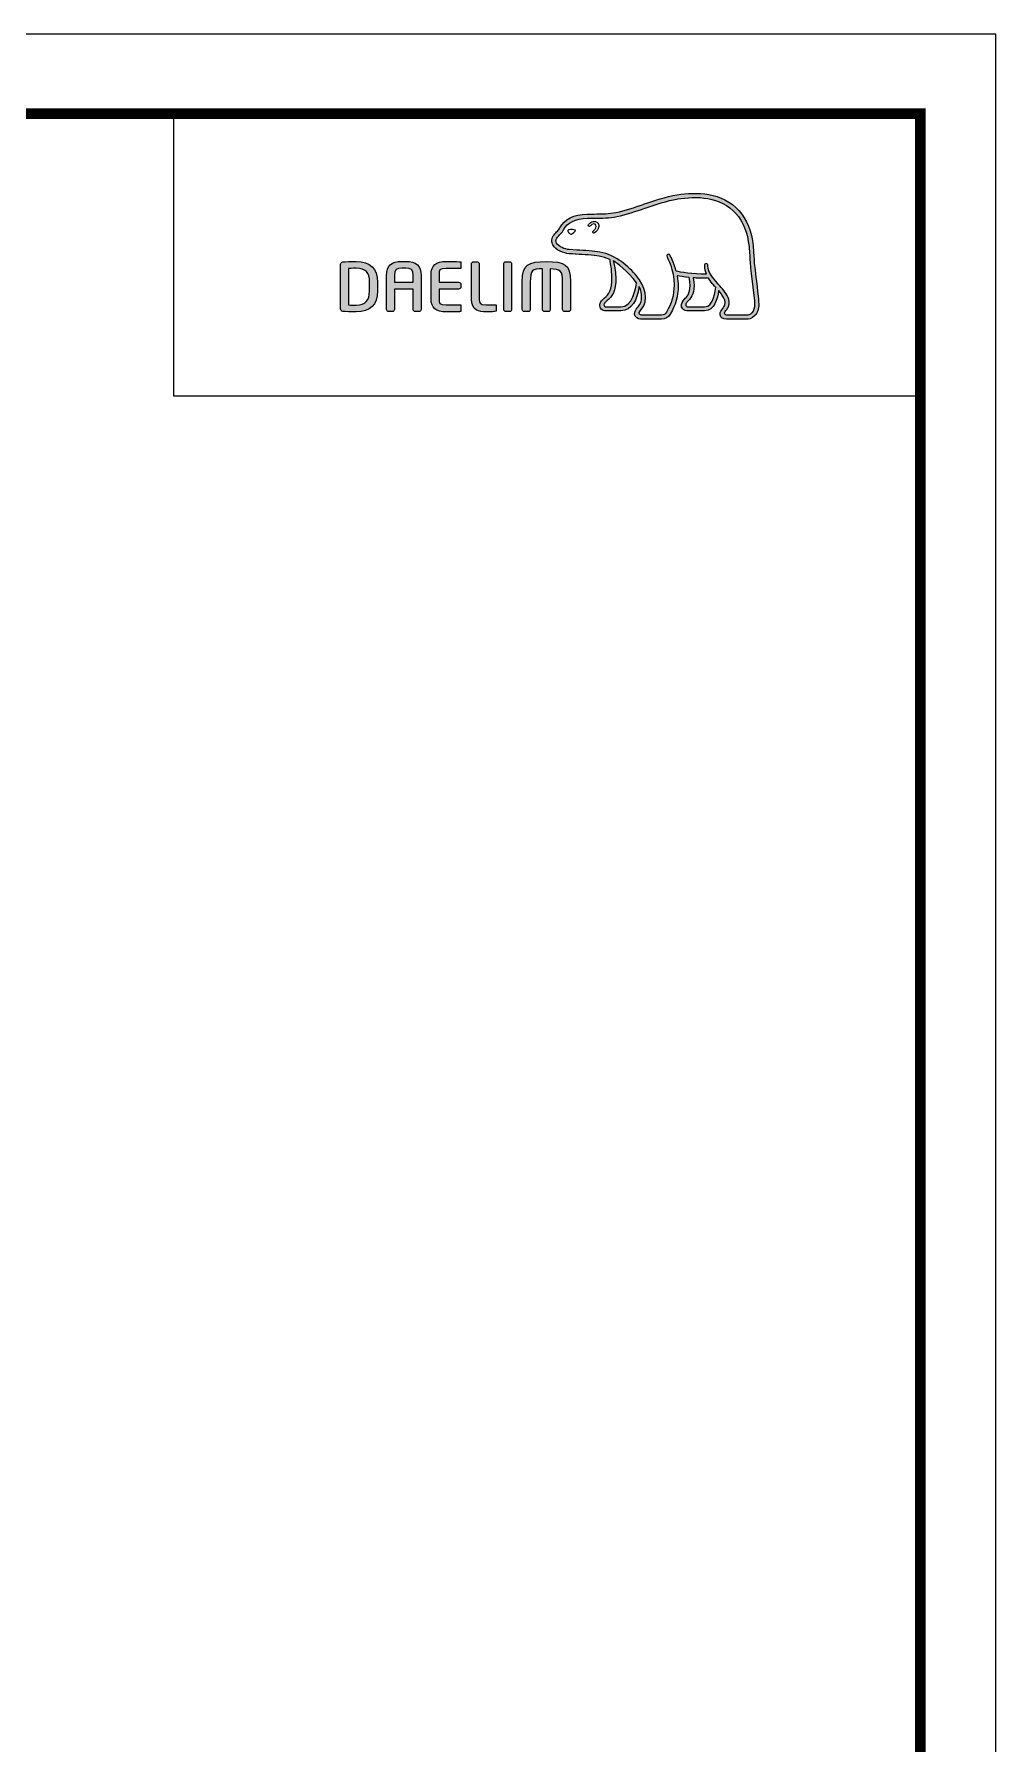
# Model space of a CAD drawing. Extents: x 1155 to 2284, y 0 to 827.
# Drawn here: x 2051.5 to 2283.8, y 413.6 to 826.8 of the extents above; entities that cross this region are included whole.
import ezdxf

# ---------------------------------------------------------------- set-up
doc = ezdxf.new("R2010")
doc.units = 0
doc.header["$LTSCALE"] = 3
doc.header["$MEASUREMENT"] = 0
doc.layers.get('0').update_dxf_attribs({"linetype": 'CONTINUOUS'})
doc.layers.add('레이어 1', color=7, linetype='CONTINUOUS')

msp = doc.modelspace()

# ---------------------------------------------------------------- hatches: boundary and pattern name
at = {"layer": '레이어 1'}
h = msp.add_hatch(color=5, dxfattribs=at)
h.dxf.hatch_style = 1
edge = h.paths.add_edge_path(flags=16)
edge.add_spline(control_points=[(2224.91, 759.47), (2224.42, 758.93), (2223.8, 758.92), (2223.78, 758.92), (2223.78, 758.92), (2218.83, 758.92), (2218.83, 758.92), (2218.65, 758.92), (2218.51, 758.97), (2218.42, 759.06), (2218.34, 759.13), (2218.31, 759.24), (2218.31, 759.38), (2218.31, 759.66), (2218.51, 759.91), (2218.73, 760.19), (2218.93, 760.44), (2219.12, 760.69), (2219.23, 760.99), (2219.5, 761.72), (2219.47, 762.5), (2219.15, 763.18), (2218.56, 764.42), (2217.69, 765.39), (2216.85, 766.33), (2216.85, 766.33), (2216.57, 766.65), (2216.57, 766.65), (2215.48, 767.87), (2214.35, 769.12), (2214.26, 770.83), (2214.24, 771.17), (2214.08, 771.37), (2213.87, 771.36), (2213.87, 771.36), (2213.55, 771.21), (2213.54, 771.21), (2213.45, 771.11), (2213.41, 770.97), (2213.41, 770.81), (2213.41, 770.81), (2213.41, 770.75), (2213.41, 770.75), (2213.45, 770.13), (2213.6, 769.53), (2213.86, 768.9), (2213.86, 768.9), (2213.88, 768.84), (2213.88, 768.84), (2213.88, 768.84), (2213.82, 768.83), (2213.82, 768.83), (2210.64, 768.71), (2207.53, 769.31), (2206.61, 769.53), (2206.05, 771.8), (2205.13, 773.31), (2205.09, 773.37), (2205.02, 773.49), (2204.91, 773.58), (2204.8, 773.61), (2204.8, 773.61), (2204.53, 773.57), (2204.5, 773.57), (2204.47, 773.53), (2204.43, 773.47), (2204.32, 773.33), (2204.32, 773.33), (2204.31, 773.22), (2204.31, 773.22), (2204.31, 773.22), (2204.4, 772.92), (2204.4, 772.92), (2204.47, 772.8), (2206.1, 769.94), (2206.1, 766.16), (2206.1, 763.83), (2205.48, 761.63), (2204.27, 759.62), (2203.98, 759.14), (2203.6, 758.92), (2203.04, 758.92), (2203.04, 758.92), (2198.16, 758.92), (2198.16, 758.92), (2198, 758.92), (2197.66, 759.03), (2197.66, 759.39), (2197.66, 759.58), (2197.84, 759.9), (2198.14, 760.24), (2200.17, 762.5), (2199, 766.03), (2197.05, 768.36), (2195.17, 770.61), (2192.1, 773.43), (2188.16, 774.14), (2186.76, 774.38), (2184.46, 774.52), (2182.61, 774.63), (2182.61, 774.63), (2180.73, 774.74), (2180.73, 774.74), (2179.77, 774.81), (2178.18, 775.4), (2177.69, 776.32), (2177.49, 776.7), (2177.51, 777.08), (2177.77, 777.53), (2177.93, 777.79), (2178.15, 778.02), (2178.43, 778.3), (2178.74, 778.62), (2179.05, 778.94), (2179.3, 779.36), (2179.3, 779.36), (2179.37, 779.5), (2179.37, 779.5), (2180.31, 781.3), (2182.25, 782.25), (2185.14, 782.33), (2185.14, 782.33), (2186.77, 782.34), (2186.77, 782.34), (2188.56, 782.35), (2190.58, 782.36), (2192.25, 782.72), (2194.59, 783.23), (2196.94, 784.03), (2199.01, 784.73), (2199.01, 784.73), (2199.08, 784.76), (2199.08, 784.76), (2201.64, 785.63), (2204.29, 786.54), (2207, 786.98), (2211.34, 787.7), (2217.29, 787.67), (2221.04, 783.47), (2222.77, 781.52), (2223.83, 778.84), (2224.2, 775.51), (2224.2, 775.51), (2224.19, 775.52), (2224.18, 775.53), (2224.2, 775.46), (2224.23, 775.09), (2224.39, 772.97), (2224.43, 771.95), (2224.48, 770.89), (2224.75, 768.93), (2224.75, 768.93), (2225.5, 762.39), (2225.5, 762.39), (2225.5, 762.39), (2225.55, 761.59), (2225.55, 761.59), (2225.55, 760.65), (2225.33, 759.94), (2224.91, 759.47)], knot_values=[0, 0, 0, 0, 1, 1, 1, 2, 2, 2, 3, 3, 3, 4, 4, 4, 5, 5, 5, 6, 6, 6, 7, 7, 7, 8, 8, 8, 9, 9, 9, 10, 10, 10, 11, 11, 11, 12, 12, 12, 13, 13, 13, 14, 14, 14, 15, 15, 15, 16, 16, 16, 17, 17, 17, 18, 18, 18, 19, 19, 19, 20, 20, 20, 21, 21, 21, 22, 22, 22, 23, 23, 23, 24, 24, 24, 25, 25, 25, 26, 26, 26, 27, 27, 27, 28, 28, 28, 29, 29, 29, 30, 30, 30, 31, 31, 31, 32, 32, 32, 33, 33, 33, 34, 34, 34, 35, 35, 35, 36, 36, 36, 37, 37, 37, 38, 38, 38, 39, 39, 39, 40, 40, 40, 41, 41, 41, 42, 42, 42, 43, 43, 43, 44, 44, 44, 45, 45, 45, 46, 46, 46, 47, 47, 47, 48, 48, 48, 49, 49, 49, 50, 50, 50, 51, 51, 51, 52, 52, 52, 53, 53, 53, 53], degree=3, periodic=0)
edge = h.paths.add_edge_path(flags=16)
edge.add_spline(control_points=[(2213.48, 760.88), (2213.48, 760.88), (2209.44, 760.88), (2209.44, 760.88), (2209.14, 760.88), (2208.91, 761.12), (2208.91, 761.43), (2208.91, 761.64), (2209.09, 761.91), (2209.27, 762.09), (2210.09, 762.88), (2210.93, 763.96), (2210.93, 766.02), (2210.93, 766.02), (2210.87, 766.95), (2210.87, 766.95), (2210.87, 766.95), (2210.73, 767.86), (2210.73, 767.86), (2210.73, 767.86), (2210.72, 767.92), (2210.72, 767.92), (2210.72, 767.92), (2210.78, 767.91), (2210.78, 767.91), (2211.53, 767.86), (2212.99, 767.78), (2214.39, 767.84), (2214.74, 767.28), (2215.32, 766.55), (2216.15, 765.58), (2216.11, 765.1), (2215.71, 760.88), (2213.48, 760.88)], knot_values=[0, 0, 0, 0, 1, 1, 1, 2, 2, 2, 3, 3, 3, 4, 4, 4, 5, 5, 5, 6, 6, 6, 7, 7, 7, 8, 8, 8, 9, 9, 9, 10, 10, 10, 11, 11, 11, 11], degree=3, periodic=0)
edge = h.paths.add_edge_path(flags=16)
edge.add_spline(control_points=[(2193.23, 760.88), (2193.23, 760.88), (2189.69, 760.88), (2189.69, 760.88), (2189.42, 760.88), (2189.14, 761.1), (2189.14, 761.43), (2189.14, 761.62), (2189.3, 761.87), (2189.6, 762.11), (2190.5, 762.82), (2191.86, 763.9), (2192, 766.89), (2192, 766.89), (2192.02, 767.7), (2192.02, 767.7), (2192.02, 768.97), (2191.73, 770.5), (2191.46, 771.87), (2191.46, 771.87), (2191.41, 772.01), (2191.41, 772.01), (2191.41, 772.01), (2191.53, 771.92), (2191.53, 771.92), (2192.06, 771.59), (2194.95, 769.63), (2197, 766.74), (2196.83, 765.37), (2196.06, 760.88), (2193.23, 760.88)], knot_values=[0, 0, 0, 0, 1, 1, 1, 2, 2, 2, 3, 3, 3, 4, 4, 4, 5, 5, 5, 6, 6, 6, 7, 7, 7, 8, 8, 8, 9, 9, 9, 10, 10, 10, 10], degree=3, periodic=0)
edge = h.paths.add_edge_path()
edge.add_spline(control_points=[(2226.5, 762.49), (2226.5, 762.5), (2225.75, 769.07), (2225.75, 769.07), (2225.47, 771.03), (2225.43, 772.08), (2225.39, 773.01), (2225.39, 773.01), (2225.21, 775.61), (2225.21, 775.61), (2224.81, 779.16), (2223.66, 782.03), (2221.79, 784.13), (2217.74, 788.68), (2211.42, 788.73), (2206.83, 787.97), (2204.02, 787.5), (2201.33, 786.59), (2198.73, 785.7), (2198.73, 785.7), (2198.64, 785.67), (2198.64, 785.67), (2196.61, 784.97), (2194.3, 784.18), (2192.04, 783.7), (2190.48, 783.37), (2188.53, 783.35), (2186.81, 783.34), (2186.81, 783.34), (2185.11, 783.32), (2185.11, 783.32), (2181.83, 783.24), (2179.61, 782.11), (2178.48, 779.96), (2178.48, 779.96), (2178.43, 779.86), (2178.43, 779.86), (2178.24, 779.54), (2177.97, 779.26), (2177.72, 779.01), (2177.45, 778.74), (2177.14, 778.43), (2176.9, 778.03), (2176.67, 777.63), (2176.55, 777.23), (2176.55, 776.83), (2176.55, 776.49), (2176.63, 776.17), (2176.8, 775.85), (2177.5, 774.54), (2179.48, 773.83), (2180.67, 773.74), (2180.67, 773.74), (2182.41, 773.63), (2182.45, 773.63), (2184.2, 773.53), (2186.58, 773.39), (2187.98, 773.15), (2188.79, 773), (2189.72, 772.71), (2190.57, 772.31), (2190.63, 772.09), (2191.08, 770.12), (2191.08, 767.7), (2191.08, 767.7), (2191.06, 766.93), (2191.06, 766.93), (2190.93, 764.38), (2189.82, 763.48), (2189, 762.83), (2188.92, 762.77), (2188.19, 762.16), (2188.14, 761.44), (2188.1, 761.03), (2188.22, 760.65), (2188.47, 760.38), (2188.74, 760.09), (2189.15, 759.94), (2189.69, 759.94), (2189.69, 759.94), (2193.23, 759.94), (2193.23, 759.94), (2195.88, 759.94), (2197.19, 762.8), (2197.59, 765.47), (2197.59, 765.47), (2197.6, 765.85), (2197.6, 765.85), (2197.6, 765.85), (2197.71, 765.66), (2197.71, 765.66), (2198.05, 764.9), (2198.25, 764), (2198.25, 763.32), (2198.25, 762.36), (2197.96, 761.53), (2197.39, 760.9), (2197.25, 760.76), (2196.54, 760.03), (2196.54, 759.3), (2196.54, 759.3), (2196.55, 759.17), (2196.55, 759.17), (2196.65, 758.31), (2197.35, 757.92), (2198, 757.92), (2198, 757.92), (2203.04, 757.92), (2203.04, 757.92), (2203.95, 757.92), (2204.67, 758.33), (2205.14, 759.1), (2206.42, 761.23), (2207.07, 763.54), (2207.07, 765.96), (2207.07, 766.72), (2206.99, 767.53), (2206.85, 768.37), (2206.85, 768.37), (2206.84, 768.43), (2206.84, 768.43), (2206.84, 768.43), (2206.91, 768.42), (2206.91, 768.42), (2207.51, 768.3), (2208.49, 768.13), (2209.69, 768), (2209.69, 768), (2209.73, 768), (2209.73, 768), (2209.73, 768), (2209.89, 767.08), (2209.89, 767.08), (2209.89, 767.08), (2209.93, 766.86), (2209.93, 766.86), (2209.93, 766.86), (2209.97, 766.04), (2209.97, 766.04), (2209.97, 764.08), (2209.08, 763.23), (2208.6, 762.77), (2208.6, 762.76), (2207.93, 762.09), (2207.86, 761.49), (2207.86, 761.49), (2207.84, 761.3), (2207.84, 761.3), (2207.84, 761.11), (2207.88, 760.74), (2208.21, 760.4), (2208.51, 760.1), (2208.96, 759.94), (2209.56, 759.94), (2209.56, 759.94), (2213.48, 759.94), (2213.48, 759.94), (2215.86, 759.94), (2216.58, 762.97), (2216.86, 764.67), (2216.86, 764.67), (2216.88, 764.84), (2216.88, 764.84), (2216.88, 764.84), (2216.97, 764.71), (2216.97, 764.71), (2217.52, 764.01), (2218, 763.23), (2218.23, 762.75), (2218.36, 762.5), (2218.42, 762.22), (2218.42, 761.94), (2218.42, 761.94), (2218.33, 761.37), (2218.33, 761.37), (2218.24, 761.06), (2218.03, 760.78), (2217.83, 760.5), (2217.52, 760.11), (2217.21, 759.7), (2217.21, 759.21), (2217.21, 759.21), (2217.24, 758.94), (2217.24, 758.94), (2217.39, 758.28), (2217.92, 757.92), (2218.74, 757.92), (2218.74, 757.92), (2223.77, 757.92), (2223.77, 757.92), (2223.88, 757.92), (2224.87, 757.94), (2225.64, 758.78), (2226.26, 759.45), (2226.55, 760.36), (2226.55, 761.58), (2226.55, 761.58), (2226.5, 762.48), (2226.5, 762.49)], knot_values=[0, 0, 0, 0, 1, 1, 1, 2, 2, 2, 3, 3, 3, 4, 4, 4, 5, 5, 5, 6, 6, 6, 7, 7, 7, 8, 8, 8, 9, 9, 9, 10, 10, 10, 11, 11, 11, 12, 12, 12, 13, 13, 13, 14, 14, 14, 15, 15, 15, 16, 16, 16, 17, 17, 17, 18, 18, 18, 19, 19, 19, 20, 20, 20, 21, 21, 21, 22, 22, 22, 23, 23, 23, 24, 24, 24, 25, 25, 25, 26, 26, 26, 27, 27, 27, 28, 28, 28, 29, 29, 29, 30, 30, 30, 31, 31, 31, 32, 32, 32, 33, 33, 33, 34, 34, 34, 35, 35, 35, 36, 36, 36, 37, 37, 37, 38, 38, 38, 39, 39, 39, 40, 40, 40, 41, 41, 41, 42, 42, 42, 43, 43, 43, 44, 44, 44, 45, 45, 45, 46, 46, 46, 47, 47, 47, 48, 48, 48, 49, 49, 49, 50, 50, 50, 51, 51, 51, 52, 52, 52, 53, 53, 53, 54, 54, 54, 55, 55, 55, 56, 56, 56, 57, 57, 57, 58, 58, 58, 59, 59, 59, 60, 60, 60, 61, 61, 61, 62, 62, 62, 63, 63, 63, 64, 64, 64, 65, 65, 65, 66, 66, 66, 66], degree=3, periodic=0)
edge = h.paths.add_edge_path(flags=0)
edge.add_spline(control_points=[(2180.58, 779.49), (2180.58, 779.49), (2181.31, 779.82), (2182.22, 779.47), (2182.22, 779.47), (2182.33, 779.42), (2182.19, 779.21), (2181.75, 778.62), (2181.31, 778.49), (2181.31, 778.49), (2181.31, 778.49), (2180.99, 778.38), (2180.82, 778.6), (2180.46, 779.02), (2180.45, 779.26), (2180.45, 779.26), (2180.45, 779.26), (2180.41, 779.44), (2180.58, 779.49)], knot_values=[0, 0, 0, 0, 1, 1, 1, 2, 2, 2, 3, 3, 3, 4, 4, 4, 5, 5, 5, 6, 6, 6, 6], degree=3, periodic=0)
edge = h.paths.add_edge_path(flags=0)
edge.add_spline(control_points=[(2185.42, 780.84), (2185.31, 780.72), (2185.3, 780.52), (2185.42, 780.41), (2185.53, 780.31), (2185.73, 780.34), (2185.84, 780.46), (2185.9, 780.52), (2186.5, 781.23), (2187.02, 780.87), (2187.21, 780.73), (2187.28, 780.54), (2187.26, 780.29), (2187.21, 779.89), (2186.86, 779.43), (2186.62, 779.28), (2186.49, 779.19), (2186.4, 779.02), (2186.46, 778.87), (2186.52, 778.73), (2186.71, 778.69), (2186.85, 778.76), (2187.29, 778.96), (2187.83, 779.66), (2187.91, 780.31), (2187.96, 780.76), (2187.76, 781.12), (2187.4, 781.37), (2186.62, 781.92), (2185.74, 781.19), (2185.42, 780.84)], knot_values=[0, 0, 0, 0, 1, 1, 1, 2, 2, 2, 3, 3, 3, 4, 4, 4, 5, 5, 5, 6, 6, 6, 7, 7, 7, 8, 8, 8, 9, 9, 9, 10, 10, 10, 10], degree=3, periodic=0)
edge = h.paths.add_edge_path(flags=0)
edge.add_spline(control_points=[(2185.32, 780.3), (2185.32, 780.3), (2185.32, 780.3), (2185.32, 780.3), (2185.32, 780.3), (2185.32, 780.3), (2185.32, 780.3)], knot_values=[0, 0, 0, 0, 1, 1, 1, 2, 2, 2, 2], degree=3, periodic=0)
h = msp.add_hatch(color=5, dxfattribs=at)
h.dxf.hatch_style = 2
edge = h.paths.add_edge_path()
edge.add_spline(control_points=[(2132.51, 764.73), (2132.51, 762.43), (2131.46, 761.31), (2129.3, 761.31), (2129.3, 761.31), (2127.83, 761.34), (2127.44, 761.35), (2127.44, 761.35), (2127.44, 770.16), (2127.44, 770.16), (2128.21, 770.23), (2129.29, 770.25), (2129.3, 770.25), (2131.52, 770.25), (2132.51, 769.19), (2132.51, 766.83), (2132.51, 766.83), (2132.51, 764.73), (2132.51, 764.73)], knot_values=[0, 0, 0, 0, 1, 1, 1, 2, 2, 2, 3, 3, 3, 4, 4, 4, 5, 5, 5, 6, 6, 6, 6], degree=3, periodic=0)
edge = h.paths.add_edge_path()
edge.add_spline(control_points=[(2129.3, 771.9), (2128.1, 771.9), (2126.55, 771.83), (2126.04, 771.75), (2125.72, 771.69), (2125.52, 771.46), (2125.52, 771.14), (2125.52, 771.14), (2125.52, 760.42), (2125.52, 760.42), (2125.52, 760.09), (2125.72, 759.86), (2126.06, 759.81), (2126.54, 759.73), (2128.09, 759.66), (2129.3, 759.66), (2132.65, 759.66), (2134.42, 761.41), (2134.42, 764.73), (2134.42, 764.73), (2134.42, 766.83), (2134.42, 766.83), (2134.42, 770.15), (2132.65, 771.9), (2129.3, 771.9)], knot_values=[0, 0, 0, 0, 1, 1, 1, 2, 2, 2, 3, 3, 3, 4, 4, 4, 5, 5, 5, 6, 6, 6, 7, 7, 7, 8, 8, 8, 8], degree=3, periodic=0)
h = msp.add_hatch(color=5, dxfattribs=at)
h.dxf.hatch_style = 2
edge = h.paths.add_edge_path()
edge.add_spline(control_points=[(2143.04, 766.85), (2143.04, 766.85), (2138.53, 766.85), (2138.53, 766.85), (2138.53, 767.01), (2138.53, 768.46), (2138.53, 768.46), (2138.53, 769.96), (2138.98, 770.21), (2140.32, 770.21), (2140.32, 770.21), (2141.26, 770.21), (2141.26, 770.21), (2142.6, 770.21), (2143.04, 769.96), (2143.04, 768.46), (2143.04, 768.46), (2143.04, 767.01), (2143.04, 766.85)], knot_values=[0, 0, 0, 0, 1, 1, 1, 2, 2, 2, 3, 3, 3, 4, 4, 4, 5, 5, 5, 6, 6, 6, 6], degree=3, periodic=0)
edge = h.paths.add_edge_path()
edge.add_spline(control_points=[(2141.26, 771.9), (2141.26, 771.9), (2140.32, 771.9), (2140.32, 771.9), (2137.77, 771.9), (2136.63, 770.84), (2136.63, 768.46), (2136.63, 768.46), (2136.63, 760.3), (2136.63, 760.3), (2136.63, 760.01), (2136.86, 759.77), (2137.13, 759.77), (2137.13, 759.77), (2138.03, 759.77), (2138.03, 759.77), (2138.34, 759.77), (2138.53, 760.04), (2138.53, 760.3), (2138.53, 760.3), (2138.53, 764.99), (2138.53, 765.17), (2138.53, 765.17), (2143.04, 765.17), (2143.04, 765.17), (2143.04, 764.99), (2143.04, 760.3), (2143.04, 760.3), (2143.04, 760), (2143.27, 759.77), (2143.56, 759.77), (2143.56, 759.77), (2144.44, 759.77), (2144.44, 759.77), (2144.75, 759.77), (2144.96, 760.04), (2144.96, 760.3), (2144.96, 760.3), (2144.96, 768.46), (2144.96, 768.46), (2144.96, 770.84), (2143.82, 771.9), (2141.26, 771.9)], knot_values=[0, 0, 0, 0, 1, 1, 1, 2, 2, 2, 3, 3, 3, 4, 4, 4, 5, 5, 5, 6, 6, 6, 7, 7, 7, 8, 8, 8, 9, 9, 9, 10, 10, 10, 11, 11, 11, 12, 12, 12, 13, 13, 13, 14, 14, 14, 14], degree=3, periodic=0)
h = msp.add_hatch(color=5, dxfattribs=at)
h.dxf.hatch_style = 2
edge = h.paths.add_edge_path()
edge.add_spline(control_points=[(2147.38, 768.79), (2147.38, 768.79), (2147.38, 762.78), (2147.38, 762.78), (2147.38, 760.68), (2148.58, 759.66), (2151.05, 759.66), (2152.14, 759.66), (2153.62, 759.68), (2154.22, 759.73), (2154.21, 759.73), (2154.5, 759.76), (2154.5, 759.76), (2154.5, 759.76), (2154.59, 759.77), (2154.59, 759.77), (2154.59, 759.77), (2154.59, 761.38), (2154.59, 761.38), (2154.59, 761.38), (2151.06, 761.38), (2151.06, 761.38), (2149.3, 761.38), (2149.3, 761.88), (2149.3, 762.78), (2149.3, 762.78), (2149.3, 765.01), (2149.3, 765.18), (2149.48, 765.18), (2154.04, 765.18), (2154.04, 765.18), (2154.34, 765.18), (2154.58, 765.42), (2154.58, 765.71), (2154.58, 765.71), (2154.58, 766.3), (2154.58, 766.3), (2154.58, 766.6), (2154.34, 766.83), (2154.04, 766.83), (2154.04, 766.83), (2149.48, 766.83), (2149.3, 766.83), (2149.3, 767.01), (2149.3, 768.79), (2149.3, 768.79), (2149.3, 769.69), (2149.3, 770.19), (2151.06, 770.19), (2151.06, 770.19), (2154.59, 770.17), (2154.59, 770.17), (2154.59, 770.17), (2154.59, 771.77), (2154.59, 771.77), (2154.59, 771.77), (2154.22, 771.81), (2154.22, 771.81), (2153.52, 771.87), (2151.93, 771.9), (2151.05, 771.9), (2148.58, 771.9), (2147.38, 770.88), (2147.38, 768.79)], knot_values=[0, 0, 0, 0, 1, 1, 1, 2, 2, 2, 3, 3, 3, 4, 4, 4, 5, 5, 5, 6, 6, 6, 7, 7, 7, 8, 8, 8, 9, 9, 9, 10, 10, 10, 11, 11, 11, 12, 12, 12, 13, 13, 13, 14, 14, 14, 15, 15, 15, 16, 16, 16, 17, 17, 17, 18, 18, 18, 19, 19, 19, 20, 20, 20, 21, 21, 21, 21], degree=3, periodic=0)
h = msp.add_hatch(color=5, dxfattribs=at)
h.dxf.hatch_style = 2
edge = h.paths.add_edge_path()
edge.add_spline(control_points=[(2157.65, 771.79), (2157.36, 771.79), (2157.11, 771.55), (2157.11, 771.26), (2157.11, 771.26), (2157.11, 762.78), (2157.11, 762.78), (2157.11, 760.01), (2158.99, 759.66), (2160.64, 759.66), (2161.84, 759.66), (2162.15, 759.71), (2162.51, 759.77), (2162.51, 759.77), (2162.72, 759.8), (2162.72, 759.8), (2162.72, 759.8), (2162.99, 759.83), (2162.99, 759.83), (2162.99, 759.83), (2163.08, 759.85), (2163.08, 759.85), (2163.08, 759.85), (2163.08, 761.38), (2163.08, 761.38), (2163.08, 761.38), (2160.66, 761.38), (2160.66, 761.38), (2159.02, 761.38), (2159.02, 762), (2159.02, 762.6), (2159.02, 762.6), (2159.02, 771.26), (2159.02, 771.26), (2159.02, 771.55), (2158.77, 771.79), (2158.48, 771.79), (2158.48, 771.79), (2157.65, 771.79), (2157.65, 771.79)], knot_values=[0, 0, 0, 0, 1, 1, 1, 2, 2, 2, 3, 3, 3, 4, 4, 4, 5, 5, 5, 6, 6, 6, 7, 7, 7, 8, 8, 8, 9, 9, 9, 10, 10, 10, 11, 11, 11, 12, 12, 12, 13, 13, 13, 13], degree=3, periodic=0)
h = msp.add_hatch(color=5, dxfattribs=at)
h.dxf.hatch_style = 2
edge = h.paths.add_edge_path()
edge.add_spline(control_points=[(2165.44, 771.79), (2165.12, 771.79), (2164.93, 771.53), (2164.93, 771.28), (2164.93, 771.28), (2164.93, 760.3), (2164.93, 760.3), (2164.93, 760), (2165.16, 759.77), (2165.44, 759.77), (2165.44, 759.77), (2166.33, 759.77), (2166.33, 759.77), (2166.65, 759.77), (2166.84, 760.04), (2166.84, 760.3), (2166.84, 760.3), (2166.84, 771.28), (2166.84, 771.28), (2166.84, 771.57), (2166.62, 771.79), (2166.33, 771.79), (2166.33, 771.79), (2165.44, 771.79), (2165.44, 771.79)], knot_values=[0, 0, 0, 0, 1, 1, 1, 2, 2, 2, 3, 3, 3, 4, 4, 4, 5, 5, 5, 6, 6, 6, 7, 7, 7, 8, 8, 8, 8], degree=3, periodic=0)
h = msp.add_hatch(color=5, dxfattribs=at)
h.dxf.hatch_style = 2
edge = h.paths.add_edge_path()
edge.add_spline(control_points=[(2169.41, 767.06), (2169.41, 767.06), (2169.41, 760.3), (2169.41, 760.3), (2169.41, 760), (2169.64, 759.77), (2169.92, 759.77), (2169.92, 759.77), (2170.83, 759.77), (2170.83, 759.77), (2171.15, 759.77), (2171.34, 760.04), (2171.34, 760.3), (2171.34, 760.3), (2171.34, 766.89), (2171.34, 766.89), (2171.34, 769.79), (2171.83, 770.08), (2174.29, 770.08), (2174.29, 769.9), (2174.29, 760.3), (2174.29, 760.3), (2174.29, 759.99), (2174.51, 759.77), (2174.8, 759.77), (2174.8, 759.77), (2175.68, 759.77), (2175.68, 759.77), (2176, 759.77), (2176.19, 760.04), (2176.19, 760.3), (2176.19, 760.3), (2176.19, 769.88), (2176.19, 770.06), (2177.34, 770.06), (2178.15, 769.97), (2178.59, 769.53), (2179.05, 769.07), (2179.14, 768.21), (2179.14, 766.89), (2179.14, 766.89), (2179.14, 760.3), (2179.14, 760.3), (2179.14, 760.01), (2179.37, 759.77), (2179.65, 759.77), (2179.65, 759.77), (2180.56, 759.77), (2180.56, 759.77), (2180.87, 759.77), (2181.07, 760.04), (2181.07, 760.3), (2181.07, 760.3), (2181.07, 767.06), (2181.07, 767.06), (2181.07, 771.15), (2179.62, 771.85), (2175.25, 771.85), (2170.87, 771.85), (2169.41, 771.15), (2169.41, 767.06)], knot_values=[0, 0, 0, 0, 1, 1, 1, 2, 2, 2, 3, 3, 3, 4, 4, 4, 5, 5, 5, 6, 6, 6, 7, 7, 7, 8, 8, 8, 9, 9, 9, 10, 10, 10, 11, 11, 11, 12, 12, 12, 13, 13, 13, 14, 14, 14, 15, 15, 15, 16, 16, 16, 17, 17, 17, 18, 18, 18, 19, 19, 19, 20, 20, 20, 20], degree=3, periodic=0)

# ---------------------------------------------------------------- linework, layer by layer
at = {"color": 5, "ltscale": 0.5}
msp.add_line((2085.22, 739.32), (2085.22, 807.24), dxfattribs=at)
at = {"color": 5}
msp.add_line((2193.07, 759.94), (2193.07, 759.94), dxfattribs=at)
at = {"color": 5, "ltscale": 40}
msp.add_line((2265.57, 739.32), (2085.22, 739.32), dxfattribs=at)
at = {"ltscale": 0.5}
msp.add_lwpolyline([(1155.42, 0), (2283.82, 0), (2283.82, 826.8), (1155.42, 826.8)], close=True, dxfattribs=at)
at = {"color": 5, "linetype": 'ByBlock', "lineweight": 200, "const_width": 2.6}
msp.add_lwpolyline([(1173.56, 35.4), (2265.56, 35.4), (2265.56, 807.6), (1173.56, 807.6)], close=True, dxfattribs=at)
at = {"layer": '레이어 1', "color": 5}
for points, knots in [([(2226.5, 762.49), (2226.5, 762.5), (2225.75, 769.07), (2225.75, 769.07), (2225.47, 771.03), (2225.43, 772.08), (2225.39, 773.01), (2225.39, 773.01), (2225.21, 775.61), (2225.21, 775.61), (2224.81, 779.16), (2223.66, 782.03), (2221.79, 784.13), (2217.74, 788.68), (2211.42, 788.73), (2206.83, 787.97), (2204.02, 787.5), (2201.33, 786.59), (2198.73, 785.7), (2198.73, 785.7), (2198.64, 785.67), (2198.64, 785.67), (2196.61, 784.97), (2194.3, 784.18), (2192.04, 783.7), (2190.48, 783.37), (2188.53, 783.35), (2186.81, 783.34), (2186.81, 783.34), (2185.11, 783.32), (2185.11, 783.32), (2181.83, 783.24), (2179.61, 782.11), (2178.48, 779.96), (2178.48, 779.96), (2178.43, 779.86), (2178.43, 779.86), (2178.24, 779.54), (2177.97, 779.26), (2177.72, 779.01), (2177.45, 778.74), (2177.14, 778.43), (2176.9, 778.03), (2176.67, 777.63), (2176.55, 777.23), (2176.55, 776.83), (2176.55, 776.49), (2176.63, 776.17), (2176.8, 775.85), (2177.5, 774.54), (2179.48, 773.83), (2180.67, 773.74), (2180.67, 773.74), (2182.41, 773.63), (2182.45, 773.63), (2184.2, 773.53), (2186.58, 773.39), (2187.98, 773.15), (2188.79, 773), (2189.72, 772.71), (2190.57, 772.31), (2190.63, 772.09), (2191.08, 770.12), (2191.08, 767.7), (2191.08, 767.7), (2191.06, 766.93), (2191.06, 766.93), (2190.93, 764.38), (2189.82, 763.48), (2189, 762.83), (2188.92, 762.77), (2188.19, 762.16), (2188.14, 761.44), (2188.1, 761.03), (2188.22, 760.65), (2188.47, 760.38), (2188.74, 760.09), (2189.15, 759.94), (2189.69, 759.94), (2189.69, 759.94), (2193.23, 759.94), (2193.23, 759.94), (2195.88, 759.94), (2197.19, 762.8), (2197.59, 765.47), (2197.59, 765.47), (2197.6, 765.85), (2197.6, 765.85), (2197.6, 765.85), (2197.71, 765.66), (2197.71, 765.66), (2198.05, 764.9), (2198.25, 764), (2198.25, 763.32), (2198.25, 762.36), (2197.96, 761.53), (2197.39, 760.9), (2197.25, 760.76), (2196.54, 760.03), (2196.54, 759.3), (2196.54, 759.3), (2196.55, 759.17), (2196.55, 759.17), (2196.65, 758.31), (2197.35, 757.92), (2198, 757.92), (2198, 757.92), (2203.04, 757.92), (2203.04, 757.92), (2203.95, 757.92), (2204.67, 758.33), (2205.14, 759.1), (2206.42, 761.23), (2207.07, 763.54), (2207.07, 765.96), (2207.07, 766.72), (2206.99, 767.53), (2206.85, 768.37), (2206.85, 768.37), (2206.84, 768.43), (2206.84, 768.43), (2206.84, 768.43), (2206.91, 768.42), (2206.91, 768.42), (2207.51, 768.3), (2208.49, 768.13), (2209.69, 768), (2209.69, 768), (2209.73, 768), (2209.73, 768), (2209.73, 768), (2209.89, 767.08), (2209.89, 767.08), (2209.89, 767.08), (2209.93, 766.86), (2209.93, 766.86), (2209.93, 766.86), (2209.97, 766.04), (2209.97, 766.04), (2209.97, 764.08), (2209.08, 763.23), (2208.6, 762.77), (2208.6, 762.76), (2207.93, 762.09), (2207.86, 761.49), (2207.86, 761.49), (2207.84, 761.3), (2207.84, 761.3), (2207.84, 761.11), (2207.88, 760.74), (2208.21, 760.4), (2208.51, 760.1), (2208.96, 759.94), (2209.56, 759.94), (2209.56, 759.94), (2213.48, 759.94), (2213.48, 759.94), (2215.86, 759.94), (2216.58, 762.97), (2216.86, 764.67), (2216.86, 764.67), (2216.88, 764.84), (2216.88, 764.84), (2216.88, 764.84), (2216.97, 764.71), (2216.97, 764.71), (2217.52, 764.01), (2218, 763.23), (2218.23, 762.75), (2218.36, 762.5), (2218.42, 762.22), (2218.42, 761.94), (2218.42, 761.94), (2218.33, 761.37), (2218.33, 761.37), (2218.24, 761.06), (2218.03, 760.78), (2217.83, 760.5), (2217.52, 760.11), (2217.21, 759.7), (2217.21, 759.21), (2217.21, 759.21), (2217.24, 758.94), (2217.24, 758.94), (2217.39, 758.28), (2217.92, 757.92), (2218.74, 757.92), (2218.74, 757.92), (2223.77, 757.92), (2223.77, 757.92), (2223.88, 757.92), (2224.87, 757.94), (2225.64, 758.78), (2226.26, 759.45), (2226.55, 760.36), (2226.55, 761.58), (2226.55, 761.58), (2226.5, 762.48), (2226.5, 762.49)], [0, 0, 0, 0, 1, 1, 1, 2, 2, 2, 3, 3, 3, 4, 4, 4, 5, 5, 5, 6, 6, 6, 7, 7, 7, 8, 8, 8, 9, 9, 9, 10, 10, 10, 11, 11, 11, 12, 12, 12, 13, 13, 13, 14, 14, 14, 15, 15, 15, 16, 16, 16, 17, 17, 17, 18, 18, 18, 19, 19, 19, 20, 20, 20, 21, 21, 21, 22, 22, 22, 23, 23, 23, 24, 24, 24, 25, 25, 25, 26, 26, 26, 27, 27, 27, 28, 28, 28, 29, 29, 29, 30, 30, 30, 31, 31, 31, 32, 32, 32, 33, 33, 33, 34, 34, 34, 35, 35, 35, 36, 36, 36, 37, 37, 37, 38, 38, 38, 39, 39, 39, 40, 40, 40, 41, 41, 41, 42, 42, 42, 43, 43, 43, 44, 44, 44, 45, 45, 45, 46, 46, 46, 47, 47, 47, 48, 48, 48, 49, 49, 49, 50, 50, 50, 51, 51, 51, 52, 52, 52, 53, 53, 53, 54, 54, 54, 55, 55, 55, 56, 56, 56, 57, 57, 57, 58, 58, 58, 59, 59, 59, 60, 60, 60, 61, 61, 61, 62, 62, 62, 63, 63, 63, 64, 64, 64, 65, 65, 65, 66, 66, 66, 66]), ([(2185.42, 780.84), (2185.31, 780.72), (2185.3, 780.52), (2185.42, 780.41), (2185.53, 780.31), (2185.73, 780.34), (2185.84, 780.46), (2185.9, 780.52), (2186.5, 781.23), (2187.02, 780.87), (2187.21, 780.73), (2187.28, 780.54), (2187.26, 780.29), (2187.21, 779.89), (2186.86, 779.43), (2186.62, 779.28), (2186.49, 779.19), (2186.4, 779.02), (2186.46, 778.87), (2186.52, 778.73), (2186.71, 778.69), (2186.85, 778.76), (2187.29, 778.96), (2187.83, 779.66), (2187.91, 780.31), (2187.96, 780.76), (2187.76, 781.12), (2187.4, 781.37), (2186.62, 781.92), (2185.74, 781.19), (2185.42, 780.84)], [0, 0, 0, 0, 1, 1, 1, 2, 2, 2, 3, 3, 3, 4, 4, 4, 5, 5, 5, 6, 6, 6, 7, 7, 7, 8, 8, 8, 9, 9, 9, 10, 10, 10, 10]), ([(2180.58, 779.49), (2180.58, 779.49), (2181.31, 779.82), (2182.22, 779.47), (2182.22, 779.47), (2182.33, 779.42), (2182.19, 779.21), (2181.75, 778.62), (2181.31, 778.49), (2181.31, 778.49), (2181.31, 778.49), (2180.99, 778.38), (2180.82, 778.6), (2180.46, 779.02), (2180.45, 779.26), (2180.45, 779.26), (2180.45, 779.26), (2180.41, 779.44), (2180.58, 779.49)], [0, 0, 0, 0, 1, 1, 1, 2, 2, 2, 3, 3, 3, 4, 4, 4, 5, 5, 5, 6, 6, 6, 6]), ([(2185.32, 780.3), (2185.32, 780.3), (2185.32, 780.3), (2185.32, 780.3), (2185.32, 780.3), (2185.32, 780.3), (2185.32, 780.3)], [0, 0, 0, 0, 1, 1, 1, 2, 2, 2, 2]), ([(2204.4, 772.92), (2204.47, 772.8), (2206.1, 769.94), (2206.1, 766.16), (2206.1, 763.83), (2205.48, 761.63), (2204.27, 759.62)], [24, 24, 24, 24, 25, 25, 25, 26, 26, 26, 26]), ([(2129.3, 771.9), (2128.1, 771.9), (2126.55, 771.83), (2126.04, 771.75), (2125.72, 771.69), (2125.52, 771.46), (2125.52, 771.14), (2125.52, 771.14), (2125.52, 760.42), (2125.52, 760.42), (2125.52, 760.09), (2125.72, 759.86), (2126.06, 759.81), (2126.54, 759.73), (2128.09, 759.66), (2129.3, 759.66), (2132.65, 759.66), (2134.42, 761.41), (2134.42, 764.73), (2134.42, 764.73), (2134.42, 766.83), (2134.42, 766.83), (2134.42, 770.15), (2132.65, 771.9), (2129.3, 771.9)], [0, 0, 0, 0, 1, 1, 1, 2, 2, 2, 3, 3, 3, 4, 4, 4, 5, 5, 5, 6, 6, 6, 7, 7, 7, 8, 8, 8, 8]), ([(2132.51, 764.73), (2132.51, 762.43), (2131.46, 761.31), (2129.3, 761.31), (2129.3, 761.31), (2127.83, 761.34), (2127.44, 761.35), (2127.44, 761.35), (2127.44, 770.16), (2127.44, 770.16), (2128.21, 770.23), (2129.29, 770.25), (2129.3, 770.25), (2131.52, 770.25), (2132.51, 769.19), (2132.51, 766.83), (2132.51, 766.83), (2132.51, 764.73), (2132.51, 764.73)], [0, 0, 0, 0, 1, 1, 1, 2, 2, 2, 3, 3, 3, 4, 4, 4, 5, 5, 5, 6, 6, 6, 6]), ([(2141.26, 771.9), (2141.26, 771.9), (2140.32, 771.9), (2140.32, 771.9), (2137.77, 771.9), (2136.63, 770.84), (2136.63, 768.46), (2136.63, 768.46), (2136.63, 760.3), (2136.63, 760.3), (2136.63, 760.01), (2136.86, 759.77), (2137.13, 759.77), (2137.13, 759.77), (2138.03, 759.77), (2138.03, 759.77), (2138.34, 759.77), (2138.53, 760.04), (2138.53, 760.3), (2138.53, 760.3), (2138.53, 764.99), (2138.53, 765.17), (2138.53, 765.17), (2143.04, 765.17), (2143.04, 765.17), (2143.04, 764.99), (2143.04, 760.3), (2143.04, 760.3), (2143.04, 760), (2143.27, 759.77), (2143.56, 759.77), (2143.56, 759.77), (2144.44, 759.77), (2144.44, 759.77), (2144.75, 759.77), (2144.96, 760.04), (2144.96, 760.3), (2144.96, 760.3), (2144.96, 768.46), (2144.96, 768.46), (2144.96, 770.84), (2143.82, 771.9), (2141.26, 771.9)], [0, 0, 0, 0, 1, 1, 1, 2, 2, 2, 3, 3, 3, 4, 4, 4, 5, 5, 5, 6, 6, 6, 7, 7, 7, 8, 8, 8, 9, 9, 9, 10, 10, 10, 11, 11, 11, 12, 12, 12, 13, 13, 13, 14, 14, 14, 14]), ([(2143.04, 766.85), (2143.04, 766.85), (2138.53, 766.85), (2138.53, 766.85), (2138.53, 767.01), (2138.53, 768.46), (2138.53, 768.46), (2138.53, 769.96), (2138.98, 770.21), (2140.32, 770.21), (2140.32, 770.21), (2141.26, 770.21), (2141.26, 770.21), (2142.6, 770.21), (2143.04, 769.96), (2143.04, 768.46), (2143.04, 768.46), (2143.04, 767.01), (2143.04, 766.85)], [0, 0, 0, 0, 1, 1, 1, 2, 2, 2, 3, 3, 3, 4, 4, 4, 5, 5, 5, 6, 6, 6, 6]), ([(2147.38, 768.79), (2147.38, 768.79), (2147.38, 762.78), (2147.38, 762.78), (2147.38, 760.68), (2148.58, 759.66), (2151.05, 759.66), (2152.14, 759.66), (2153.62, 759.68), (2154.22, 759.73), (2154.21, 759.73), (2154.5, 759.76), (2154.5, 759.76), (2154.5, 759.76), (2154.59, 759.77), (2154.59, 759.77), (2154.59, 759.77), (2154.59, 761.38), (2154.59, 761.38), (2154.59, 761.38), (2151.06, 761.38), (2151.06, 761.38), (2149.3, 761.38), (2149.3, 761.88), (2149.3, 762.78), (2149.3, 762.78), (2149.3, 765.01), (2149.3, 765.18), (2149.48, 765.18), (2154.04, 765.18), (2154.04, 765.18), (2154.34, 765.18), (2154.58, 765.42), (2154.58, 765.71), (2154.58, 765.71), (2154.58, 766.3), (2154.58, 766.3), (2154.58, 766.6), (2154.34, 766.83), (2154.04, 766.83), (2154.04, 766.83), (2149.48, 766.83), (2149.3, 766.83), (2149.3, 767.01), (2149.3, 768.79), (2149.3, 768.79), (2149.3, 769.69), (2149.3, 770.19), (2151.06, 770.19), (2151.06, 770.19), (2154.59, 770.17), (2154.59, 770.17), (2154.59, 770.17), (2154.59, 771.77), (2154.59, 771.77), (2154.59, 771.77), (2154.22, 771.81), (2154.22, 771.81), (2153.52, 771.87), (2151.93, 771.9), (2151.05, 771.9), (2148.58, 771.9), (2147.38, 770.88), (2147.38, 768.79)], [0, 0, 0, 0, 1, 1, 1, 2, 2, 2, 3, 3, 3, 4, 4, 4, 5, 5, 5, 6, 6, 6, 7, 7, 7, 8, 8, 8, 9, 9, 9, 10, 10, 10, 11, 11, 11, 12, 12, 12, 13, 13, 13, 14, 14, 14, 15, 15, 15, 16, 16, 16, 17, 17, 17, 18, 18, 18, 19, 19, 19, 20, 20, 20, 21, 21, 21, 21]), ([(2157.65, 771.79), (2157.36, 771.79), (2157.11, 771.55), (2157.11, 771.26), (2157.11, 771.26), (2157.11, 762.78), (2157.11, 762.78), (2157.11, 760.01), (2158.99, 759.66), (2160.64, 759.66), (2161.84, 759.66), (2162.15, 759.71), (2162.51, 759.77), (2162.51, 759.77), (2162.72, 759.8), (2162.72, 759.8), (2162.72, 759.8), (2162.99, 759.83), (2162.99, 759.83), (2162.99, 759.83), (2163.08, 759.85), (2163.08, 759.85), (2163.08, 759.85), (2163.08, 761.38), (2163.08, 761.38), (2163.08, 761.38), (2160.66, 761.38), (2160.66, 761.38), (2159.02, 761.38), (2159.02, 762), (2159.02, 762.6), (2159.02, 762.6), (2159.02, 771.26), (2159.02, 771.26), (2159.02, 771.55), (2158.77, 771.79), (2158.48, 771.79), (2158.48, 771.79), (2157.65, 771.79), (2157.65, 771.79)], [0, 0, 0, 0, 1, 1, 1, 2, 2, 2, 3, 3, 3, 4, 4, 4, 5, 5, 5, 6, 6, 6, 7, 7, 7, 8, 8, 8, 9, 9, 9, 10, 10, 10, 11, 11, 11, 12, 12, 12, 13, 13, 13, 13]), ([(2165.44, 771.79), (2165.12, 771.79), (2164.93, 771.53), (2164.93, 771.28), (2164.93, 771.28), (2164.93, 760.3), (2164.93, 760.3), (2164.93, 760), (2165.16, 759.77), (2165.44, 759.77), (2165.44, 759.77), (2166.33, 759.77), (2166.33, 759.77), (2166.65, 759.77), (2166.84, 760.04), (2166.84, 760.3), (2166.84, 760.3), (2166.84, 771.28), (2166.84, 771.28), (2166.84, 771.57), (2166.62, 771.79), (2166.33, 771.79), (2166.33, 771.79), (2165.44, 771.79), (2165.44, 771.79)], [0, 0, 0, 0, 1, 1, 1, 2, 2, 2, 3, 3, 3, 4, 4, 4, 5, 5, 5, 6, 6, 6, 7, 7, 7, 8, 8, 8, 8]), ([(2169.41, 767.06), (2169.41, 767.06), (2169.41, 760.3), (2169.41, 760.3), (2169.41, 760), (2169.64, 759.77), (2169.92, 759.77), (2169.92, 759.77), (2170.83, 759.77), (2170.83, 759.77), (2171.15, 759.77), (2171.34, 760.04), (2171.34, 760.3), (2171.34, 760.3), (2171.34, 766.89), (2171.34, 766.89), (2171.34, 769.79), (2171.83, 770.08), (2174.29, 770.08), (2174.29, 769.9), (2174.29, 760.3), (2174.29, 760.3), (2174.29, 759.99), (2174.51, 759.77), (2174.8, 759.77), (2174.8, 759.77), (2175.68, 759.77), (2175.68, 759.77), (2176, 759.77), (2176.19, 760.04), (2176.19, 760.3), (2176.19, 760.3), (2176.19, 769.88), (2176.19, 770.06), (2177.34, 770.06), (2178.15, 769.97), (2178.59, 769.53), (2179.05, 769.07), (2179.14, 768.21), (2179.14, 766.89), (2179.14, 766.89), (2179.14, 760.3), (2179.14, 760.3), (2179.14, 760.01), (2179.37, 759.77), (2179.65, 759.77), (2179.65, 759.77), (2180.56, 759.77), (2180.56, 759.77), (2180.87, 759.77), (2181.07, 760.04), (2181.07, 760.3), (2181.07, 760.3), (2181.07, 767.06), (2181.07, 767.06), (2181.07, 771.15), (2179.62, 771.85), (2175.25, 771.85), (2170.87, 771.85), (2169.41, 771.15), (2169.41, 767.06)], [0, 0, 0, 0, 1, 1, 1, 2, 2, 2, 3, 3, 3, 4, 4, 4, 5, 5, 5, 6, 6, 6, 7, 7, 7, 8, 8, 8, 9, 9, 9, 10, 10, 10, 11, 11, 11, 12, 12, 12, 13, 13, 13, 14, 14, 14, 15, 15, 15, 16, 16, 16, 17, 17, 17, 18, 18, 18, 19, 19, 19, 20, 20, 20, 20]), ([(2193.23, 760.88), (2193.23, 760.88), (2189.69, 760.88), (2189.69, 760.88), (2189.42, 760.88), (2189.14, 761.1), (2189.14, 761.43), (2189.14, 761.62), (2189.3, 761.87), (2189.6, 762.11), (2190.5, 762.82), (2191.86, 763.9), (2192, 766.89), (2192, 766.89), (2192.02, 767.7), (2192.02, 767.7), (2192.02, 768.97), (2191.73, 770.5), (2191.46, 771.87), (2191.46, 771.87), (2191.41, 772.01), (2191.41, 772.01), (2191.41, 772.01), (2191.53, 771.92), (2191.53, 771.92), (2192.06, 771.59), (2194.95, 769.63), (2197, 766.74), (2196.83, 765.37), (2196.06, 760.88), (2193.23, 760.88)], [0, 0, 0, 0, 1, 1, 1, 2, 2, 2, 3, 3, 3, 4, 4, 4, 5, 5, 5, 6, 6, 6, 7, 7, 7, 8, 8, 8, 9, 9, 9, 10, 10, 10, 10]), ([(2213.48, 760.88), (2213.48, 760.88), (2209.44, 760.88), (2209.44, 760.88), (2209.14, 760.88), (2208.91, 761.12), (2208.91, 761.43), (2208.91, 761.64), (2209.09, 761.91), (2209.27, 762.09), (2210.09, 762.88), (2210.93, 763.96), (2210.93, 766.02), (2210.93, 766.02), (2210.87, 766.95), (2210.87, 766.95), (2210.87, 766.95), (2210.73, 767.86), (2210.73, 767.86), (2210.73, 767.86), (2210.72, 767.92), (2210.72, 767.92), (2210.72, 767.92), (2210.78, 767.91), (2210.78, 767.91), (2211.53, 767.86), (2212.99, 767.78), (2214.39, 767.84), (2214.74, 767.28), (2215.32, 766.55), (2216.15, 765.58), (2216.11, 765.1), (2215.71, 760.88), (2213.48, 760.88)], [0, 0, 0, 0, 1, 1, 1, 2, 2, 2, 3, 3, 3, 4, 4, 4, 5, 5, 5, 6, 6, 6, 7, 7, 7, 8, 8, 8, 9, 9, 9, 10, 10, 10, 11, 11, 11, 11]), ([(2198.16, 758.92), (2198, 758.92), (2197.66, 759.03), (2197.66, 759.39), (2197.66, 759.58), (2197.84, 759.9), (2198.14, 760.24)], [28, 28, 28, 28, 29, 29, 29, 30, 30, 30, 30]), ([(2218.42, 759.06), (2218.34, 759.13), (2218.31, 759.24), (2218.31, 759.38), (2218.31, 759.66), (2218.51, 759.91), (2218.73, 760.19)], [3, 3, 3, 3, 4, 4, 4, 5, 5, 5, 5])]:
    msp.add_open_spline(points, degree=3, knots=knots, dxfattribs=at)
for points in [[(2199.08, 784.76), (2201.64, 785.63), (2204.29, 786.54), (2207, 786.98)], [(2207, 786.98), (2211.34, 787.7), (2217.29, 787.67), (2221.04, 783.47)], [(2179.37, 779.5), (2180.31, 781.3), (2182.25, 782.25), (2185.14, 782.33)], [(2185.14, 782.33), (2185.14, 782.33), (2186.77, 782.34), (2186.77, 782.34)], [(2186.77, 782.34), (2188.56, 782.35), (2190.58, 782.36), (2192.25, 782.72)], [(2192.25, 782.72), (2194.59, 783.23), (2196.94, 784.03), (2199.01, 784.73)], [(2199.01, 784.73), (2199.01, 784.73), (2199.08, 784.76), (2199.08, 784.76)], [(2221.04, 783.47), (2222.77, 781.52), (2223.83, 778.84), (2224.2, 775.51)], [(2177.69, 776.32), (2177.49, 776.7), (2177.51, 777.08), (2177.77, 777.53)], [(2177.77, 777.53), (2177.93, 777.79), (2178.15, 778.02), (2178.43, 778.3)], [(2178.43, 778.3), (2178.74, 778.62), (2179.05, 778.94), (2179.3, 779.36)], [(2179.3, 779.36), (2179.3, 779.36), (2179.37, 779.5), (2179.37, 779.5)], [(2180.73, 774.74), (2179.77, 774.81), (2178.18, 775.4), (2177.69, 776.32)], [(2182.61, 774.63), (2182.61, 774.63), (2180.73, 774.74), (2180.73, 774.74)], [(2188.16, 774.14), (2186.76, 774.38), (2184.46, 774.52), (2182.61, 774.63)], [(2197.05, 768.36), (2195.17, 770.61), (2192.1, 773.43), (2188.16, 774.14)], [(2204.32, 773.33), (2204.32, 773.33), (2204.31, 773.22), (2204.31, 773.22)], [(2204.31, 773.22), (2204.31, 773.22), (2204.4, 772.92), (2204.4, 772.92)], [(2204.5, 773.57), (2204.47, 773.53), (2204.43, 773.47), (2204.32, 773.33)], [(2204.8, 773.61), (2204.8, 773.61), (2204.53, 773.57), (2204.5, 773.57)], [(2205.09, 773.37), (2205.02, 773.49), (2204.91, 773.58), (2204.8, 773.61)], [(2206.61, 769.53), (2206.05, 771.8), (2205.13, 773.31), (2205.09, 773.37)], [(2224.2, 775.51), (2224.2, 775.51), (2224.19, 775.52), (2224.18, 775.53)], [(2224.18, 775.53), (2224.2, 775.46), (2224.23, 775.09), (2224.39, 772.97)], [(2224.39, 772.97), (2224.43, 771.95), (2224.48, 770.89), (2224.75, 768.93)], [(2213.82, 768.83), (2210.64, 768.71), (2207.53, 769.31), (2206.61, 769.53)], [(2213.54, 771.21), (2213.45, 771.11), (2213.41, 770.97), (2213.41, 770.81)], [(2213.41, 770.81), (2213.41, 770.81), (2213.41, 770.75), (2213.41, 770.75)], [(2213.41, 770.75), (2213.45, 770.13), (2213.6, 769.53), (2213.86, 768.9)], [(2213.87, 771.36), (2213.87, 771.36), (2213.55, 771.21), (2213.54, 771.21)], [(2213.88, 768.84), (2213.88, 768.84), (2213.82, 768.83), (2213.82, 768.83)], [(2213.86, 768.9), (2213.86, 768.9), (2213.88, 768.84), (2213.88, 768.84)], [(2214.26, 770.83), (2214.24, 771.17), (2214.08, 771.37), (2213.87, 771.36)], [(2216.57, 766.65), (2215.48, 767.87), (2214.35, 769.12), (2214.26, 770.83)], [(2224.75, 768.93), (2224.75, 768.93), (2225.5, 762.39), (2225.5, 762.39)], [(2198.14, 760.24), (2200.17, 762.5), (2199, 766.03), (2197.05, 768.36)], [(2216.85, 766.33), (2216.85, 766.33), (2216.57, 766.65), (2216.57, 766.65)], [(2219.15, 763.18), (2218.56, 764.42), (2217.69, 765.39), (2216.85, 766.33)], [(2218.73, 760.19), (2218.93, 760.44), (2219.12, 760.69), (2219.23, 760.99)], [(2219.23, 760.99), (2219.5, 761.72), (2219.47, 762.5), (2219.15, 763.18)], [(2225.55, 761.59), (2225.55, 760.65), (2225.33, 759.94), (2224.91, 759.47)], [(2225.5, 762.39), (2225.5, 762.39), (2225.55, 761.59), (2225.55, 761.59)], [(2203.04, 758.92), (2203.04, 758.92), (2198.16, 758.92), (2198.16, 758.92)], [(2204.27, 759.62), (2203.98, 759.14), (2203.6, 758.92), (2203.04, 758.92)], [(2218.83, 758.92), (2218.65, 758.92), (2218.51, 758.97), (2218.42, 759.06)], [(2223.78, 758.92), (2223.78, 758.92), (2218.83, 758.92), (2218.83, 758.92)], [(2224.91, 759.47), (2224.42, 758.93), (2223.8, 758.92), (2223.78, 758.92)]]:
    msp.add_open_spline(points, degree=3, dxfattribs=at)

doc.saveas('drawing.dxf')
